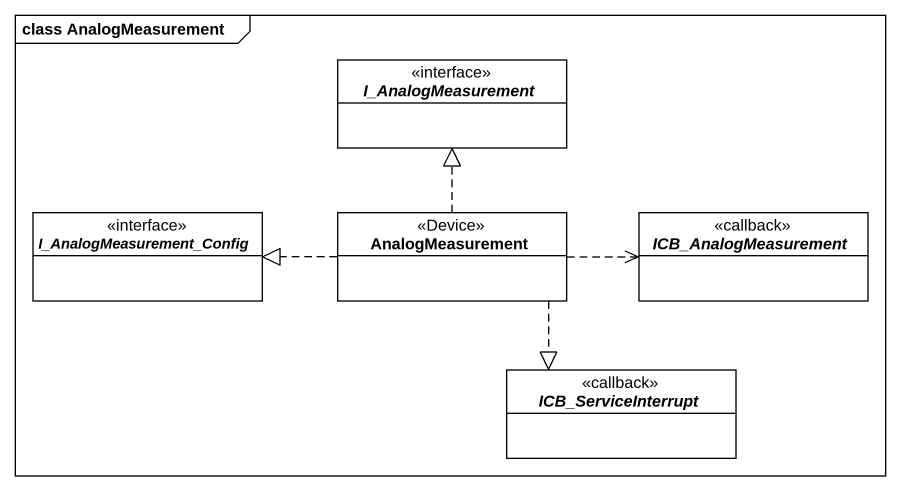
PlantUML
@startuml
mainframe class AnalogMeasurement
hide circle
hide empty members
interface I_AnalogMeasurement
interface I_AnalogMeasurement_Config
class AnalogMeasurement <<Device>>
interface ICB_AnalogMeasurement <<callback>>
interface ICB_ServiceInterrupt <<callback>>
AnalogMeasurement .up.|> I_AnalogMeasurement
AnalogMeasurement .left.|> I_AnalogMeasurement_Config
AnalogMeasurement .right.> ICB_AnalogMeasurement
AnalogMeasurement ..|> ICB_ServiceInterrupt
@enduml
